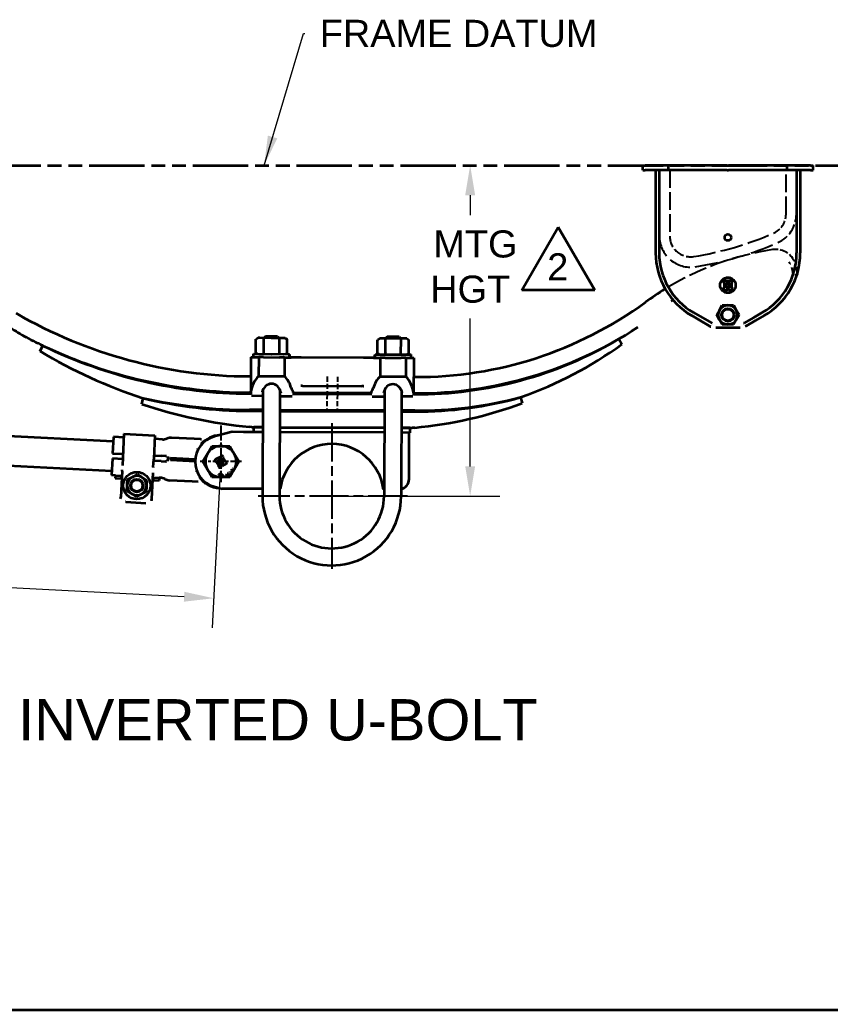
# Model space of a CAD drawing. Header units: inches. Extents: x 0 to 267, y 0 to 172.
# Drawn here: x 137.32 to 176.54, y 4.09 to 52.02 of the extents above; entities that cross this region are included whole.
import ezdxf
from ezdxf.enums import TextEntityAlignment as Align

# ---------------------------------------------------------------- set-up
doc = ezdxf.new("R2010")
doc.units = ezdxf.units.IN
doc.header["$LTSCALE"] = 8
doc.header["$MEASUREMENT"] = 0
for name, pattern in [('CHAIN', [0.7087, 0.4724, -0.0591, 0.1181, -0.0591]), ('DASHED', [0.2067, 0.1654, -0.0413]), ('DOUBLE_DASH_CHAIN', [1.2403, 0.6614, -0.0827, 0.1654, -0.0827, 0.1654, -0.0827])]:
    doc.linetypes.add(name, pattern=pattern)
for name, color, linetype, lineweight in [('Center Mark(Hutchens)', 7, 'Continuous', 25), ('Dimensions(Hutchens)', 7, 'Continuous', 25), ('Hidden Edges(Hutchens)', 7, 'DASHED', 25), ('Phantom Lines(Hutchens)', 7, 'DOUBLE_DASH_CHAIN', 70), ('Sketch Geometry(Hutchens)', 7, 'Continuous', 35), ('Symbols(Hutchens)', 7, 'Continuous', 25), ('Visible Edges(Hutchens)', 7, 'Continuous', 35)]:
    doc.layers.add(name, color=color, linetype=linetype, lineweight=lineweight)
doc.styles.add('Hutchens .164', font='ARIAL.TTF')
doc.styles.add('Hutchens .180', font='ARIAL.TTF')
doc.styles.add('Hutchens .25', font='ARIAL.TTF')
doc.dimstyles.new('HUTCHENS STD DIM X.XX', dxfattribs={"dimscale": 8, "dimtxt": 0.164, "dimasz": 0.18, "dimexe": 0.18, "dimexo": 0.0625, "dimgap": 0.09, "dimtad": 0, "dimtih": 1, "dimtoh": 1, "dimrnd": 1e-08, "dimzin": 4, "dimdsep": 46, "dimtxsty": 'Hutchens .164', "dimcen": 0.09, "dimclrd": 211, "dimclre": 211, "dimclrt": 7, "dimadec": 0, "dimazin": 1, "dimtfac": 0.762195, "dimtofl": 0, "dimtmove": 0, "dimatfit": 3, "dimfxl": 0, "dimtolj": 1, "dimtzin": 0, "dimlwd": 9, "dimlwe": 9, "dimarcsym": 0})
doc.dimstyles.new('HUTCHENS STD DIM X.XX$7', dxfattribs={"dimscale": 8, "dimtxt": 0.164, "dimasz": 0.18, "dimexe": 0.18, "dimexo": 0.0625, "dimgap": 0.09, "dimtad": 0, "dimtih": 1, "dimtoh": 1, "dimrnd": 1e-08, "dimzin": 4, "dimdsep": 46, "dimtxsty": 'Hutchens .164', "dimcen": 0.09, "dimclrd": 7, "dimclre": 211, "dimclrt": 7, "dimadec": 0, "dimazin": 1, "dimtfac": 0.762195, "dimtofl": 0, "dimtmove": 0, "dimatfit": 3, "dimfxl": 0, "dimtolj": 1, "dimtzin": 0, "dimlwd": 9, "dimlwe": 9, "dimarcsym": 0})

# ---------------------------------------------------------------- blocks, each defined once
blk = doc.blocks.new('Borders D-SIZE')
at = {"layer": 'Sketch Geometry(Hutchens)'}
blk.add_line((32.9537, 0.5117), (0.9537, 0.5117), dxfattribs=at)
at = {"layer": 'Symbols(Hutchens)', "color": 7}
for tag, height, style, p in [('PART_NO', 0.164, 'Hutchens .164', (33.0853, 2.8866)), ('REV', 0.18, 'Hutchens .180', (33.0853, 1.5662)), ('Sheet_number', 0.164, 'Hutchens .164', (33.1339, 1.1147)), ('SHTS_(TOTAL)', 0.164, 'Hutchens .164', (33.1339, 0.6452))]:
    blk.add_attdef(tag, text='', height=height, rotation=270, dxfattribs=dict(at, style=style)).set_placement(p, align=Align.MIDDLE_CENTER)
blk = doc.blocks.new('*D43')
at = {"layer": 'Defpoints', "color": 0, "linetype": 'Continuous'}
for p in [(117.591, 32.16), (147.052, 30.641), (117.25, 25.547)]:
    blk.add_point(p, dxfattribs=at)
at = {"layer": 'Dimensions(Hutchens)', "color": 211, "linetype": 'Continuous', "lineweight": 9}
for p, q in [((117.565, 31.66), (117.176, 24.109)), ((147.026, 30.141), (146.637, 22.589)), ((118.688, 25.473), (129.542, 24.913)), ((145.273, 24.102), (134.419, 24.661))]:
    blk.add_line(p, q, dxfattribs=at)
at = {"layer": 'Dimensions(Hutchens)', "color": 211, "linetype": 'Continuous'}
for points in [[(118.7, 25.712), (118.676, 25.233), (117.25, 25.547)], [(145.285, 24.341), (145.26, 23.862), (146.711, 24.028)]]:
    blk.add_solid(points, dxfattribs=at)
at = {"layer": 'Dimensions(Hutchens)', "color": 7, "linetype": 'Continuous', "lineweight": 9, "insert": (131.98, 24.787), "char_height": 1.312, "attachment_point": 5, "style": 'Hutchens .164'}
blk.add_mtext('\\A1; "F"\\PREF', dxfattribs=at)
blk = doc.blocks.new('*D48')
at = {"layer": 'Defpoints', "color": 0, "linetype": 'Continuous'}
for p in [(159.009, 44.972), (152.42, 28.972), (159.118, 28.972)]:
    blk.add_point(p, dxfattribs=at)
at = {"layer": 'Dimensions(Hutchens)', "color": 211, "linetype": 'Continuous', "lineweight": 9}
for p, q in [((159.118, 43.532), (159.118, 42.575)), ((159.118, 30.412), (159.118, 37.569)), ((152.92, 28.972), (160.558, 28.972))]:
    blk.add_line(p, q, dxfattribs=at)
at = {"layer": 'Dimensions(Hutchens)', "color": 211, "linetype": 'Continuous'}
for points in [[(158.878, 43.532), (159.358, 43.532), (159.118, 44.972)], [(158.878, 30.412), (159.358, 30.412), (159.118, 28.972)]]:
    blk.add_solid(points, dxfattribs=at)
at = {"layer": 'Dimensions(Hutchens)', "color": 7, "linetype": 'Continuous', "lineweight": 9, "insert": (159.118, 40.072), "char_height": 1.312, "attachment_point": 5, "style": 'Hutchens .164'}
blk.add_mtext('\\A1; MTG\\PHGT', dxfattribs=at)
blk = doc.blocks.new('FLAG')
at = {"layer": 'Sketch Geometry(Hutchens)'}
for p, q in [((-0.22, -0.1905), (0, 0.1905)), ((0, 0.1905), (0.22, -0.1905)), ((0.22, -0.1905), (-0.22, -0.1905))]:
    blk.add_line(p, q, dxfattribs=at)
at = {"layer": 'Symbols(Hutchens)', "color": 7, "style": 'Hutchens .164'}
blk.add_attdef('NO:', text='', height=0.164, dxfattribs=at).set_placement((-0.0034, -0.0497), align=Align.MIDDLE_CENTER)

msp = doc.modelspace()

# ---------------------------------------------------------------- linework, layer by layer
at = {"layer": 'Center Mark(Hutchens)', "linetype": 'CHAIN', "ltscale": 0.190971}
msp.add_line((147.0519, 32.3922), (147.0519, 29.6406), dxfattribs=at)
at = {"layer": 'Center Mark(Hutchens)', "linetype": 'CHAIN', "ltscale": 0.489053}
msp.add_line((152.4202, 32.4957), (152.4202, 25.4515), dxfattribs=at)
at = {"layer": 'Center Mark(Hutchens)', "linetype": 'CHAIN', "ltscale": 0.138781}
msp.add_line((148.0519, 30.6406), (146.0519, 30.6406), dxfattribs=at)
at = {"layer": 'Center Mark(Hutchens)', "linetype": 'CHAIN', "ltscale": 0.50173}
msp.add_line((156.0776, 28.9718), (148.8508, 28.9718), dxfattribs=at)
at = {"layer": 'Hidden Edges(Hutchens)', "ltscale": 0.642537}
for p, q in [((168.2785, 41.5527), (168.2785, 44.7402)), ((168.7785, 44.7402), (168.7785, 41.5527)), ((174.4035, 42.6152), (174.4035, 44.7402)), ((174.9035, 44.7402), (174.9035, 42.6152))]:
    msp.add_line(p, q, dxfattribs=at)
at = {"layer": 'Hidden Edges(Hutchens)', "ltscale": 0.001489}
msp.add_line((174.6804, 40.0314), (174.6794, 40.0352), dxfattribs=at)
at = {"layer": 'Hidden Edges(Hutchens)', "ltscale": 0.298367}
msp.add_line((174.7624, 39.6596), (174.6804, 40.0314), dxfattribs=at)
at = {"layer": 'Hidden Edges(Hutchens)', "ltscale": 0.19752}
msp.add_line((174.8919, 40.0679), (174.9432, 39.7339), dxfattribs=at)
at = {"layer": 'Hidden Edges(Hutchens)', "ltscale": 0.03983}
msp.add_line((174.9282, 39.685), (174.7624, 39.6596), dxfattribs=at)
at = {"layer": 'Hidden Edges(Hutchens)', "ltscale": 0.18751}
for p, q in [((152.1934, 34.7531), (152.1902, 33.9651)), ((152.6934, 34.7511), (152.6902, 33.9631))]:
    msp.add_line(p, q, dxfattribs=at)
at = {"layer": 'Hidden Edges(Hutchens)', "ltscale": 0.187515}
for p, q in [((152.19, 33.9151), (152.1869, 33.1271)), ((152.69, 33.9131), (152.6869, 33.1251))]:
    msp.add_line(p, q, dxfattribs=at)
at = {"layer": 'Hidden Edges(Hutchens)', "ltscale": 0.763656, "flags": 128}
msp.add_lwpolyline([(174.6113, 40.2181), (174.5588, 40.3041)], dxfattribs=at)
at = {"layer": 'Hidden Edges(Hutchens)', "ltscale": 0.101731, "flags": 128}
msp.add_lwpolyline([(174.81, 40.3356), (174.8154, 40.324)], dxfattribs=at)
at = {"layer": 'Hidden Edges(Hutchens)', "ltscale": 0.089693, "flags": 128}
msp.add_lwpolyline([(174.6113, 40.2181), (174.6144, 40.2123)], dxfattribs=at)
at = {"layer": 'Hidden Edges(Hutchens)', "ltscale": 0.275691}
msp.add_arc((173.4035, 42.6152), 1, 293.63086, 0, dxfattribs=at)
at = {"layer": 'Hidden Edges(Hutchens)', "ltscale": 0.413586}
msp.add_arc((173.4035, 42.6152), 1.5, 293.63086, 0, dxfattribs=at)
at = {"layer": 'Hidden Edges(Hutchens)', "ltscale": 0.814862}
msp.add_arc((167.441, 56.2429), 15.875, 279.04122, 293.63086, dxfattribs=at)
at = {"layer": 'Hidden Edges(Hutchens)', "ltscale": 0.784015}
msp.add_arc((169.7785, 41.5527), 1.5, 180, 279.04122, dxfattribs=at)
at = {"layer": 'Hidden Edges(Hutchens)', "ltscale": 0.411456}
msp.add_arc((169.7785, 41.5527), 1, 180, 279.04122, dxfattribs=at)
at = {"layer": 'Hidden Edges(Hutchens)', "ltscale": 0.840527}
msp.add_arc((167.441, 56.2429), 16.375, 279.04122, 293.63086, dxfattribs=at)
at = {"layer": 'Hidden Edges(Hutchens)', "ltscale": 0.673763}
msp.add_arc((175.8826, 27.0333), 14.03, 98.73374, 121.48329, dxfattribs=at)
at = {"layer": 'Hidden Edges(Hutchens)', "ltscale": 0.306081}
msp.add_arc((173.9041, 39.9122), 1, 25.05085, 98.73345, dxfattribs=at)
at = {"layer": 'Phantom Lines(Hutchens)', "lineweight": 35, "ltscale": 0.506096}
msp.add_line((120.591, 44.9722), (180.8512, 44.9722), dxfattribs=at)
at = {"layer": 'Visible Edges(Hutchens)'}
for p, q in [((167.466, 44.9722), (167.591, 44.9722)), ((167.466, 44.7402), (167.466, 44.9722)), ((167.466, 44.7402), (167.591, 44.7402)), ((168.716, 44.9722), (167.591, 44.9722)), ((168.716, 44.7402), (167.591, 44.7402)), ((168.091, 44.7402), (168.091, 40.7402)), ((168.264, 44.7402), (168.264, 40.7402)), ((169.091, 44.9722), (168.716, 44.9722)), ((168.716, 44.7402), (168.716, 44.9722)), ((169.091, 44.7402), (168.716, 44.7402)), ((171.5598, 44.9722), (169.091, 44.9722)), ((171.5598, 44.7402), (169.091, 44.7402)), ((171.591, 44.941), (171.5598, 44.9722)), ((171.5598, 44.9722), (171.6223, 44.9722)), ((171.5598, 44.7402), (171.591, 44.7715)), ((171.5598, 44.7402), (171.6223, 44.7402)), ((171.6223, 44.9722), (171.591, 44.941)), ((171.591, 44.7715), (171.6223, 44.7402)), ((174.091, 44.9722), (171.6223, 44.9722)), ((174.091, 44.7402), (171.6223, 44.7402)), ((174.466, 44.9722), (174.091, 44.9722)), ((174.466, 44.7402), (174.091, 44.7402)), ((175.591, 44.9722), (174.466, 44.9722)), ((174.466, 44.7402), (174.466, 44.9722)), ((175.591, 44.7402), (174.466, 44.7402)), ((174.918, 44.7402), (174.918, 40.7402)), ((175.091, 44.7402), (175.091, 40.7402)), ((175.591, 44.9722), (175.716, 44.9722)), ((175.591, 44.7402), (175.716, 44.7402)), ((175.716, 44.7402), (175.716, 44.9722)), ((171.3723, 39.3652), (171.3723, 39.334)), ((171.5441, 39.3965), (171.4035, 39.3965)), ((171.4035, 39.3027), (171.4083, 39.3027)), ((171.4083, 39.3027), (171.4083, 39.0527)), ((171.5333, 39.3027), (171.5441, 39.3027)), ((171.5333, 39.2963), (171.5333, 39.3027)), ((171.5754, 39.334), (171.5754, 39.3652)), ((171.6066, 39.3652), (171.6066, 39.334)), ((171.7785, 39.3965), (171.6379, 39.3965)), ((171.6379, 39.3027), (171.6488, 39.3027)), ((171.6488, 39.3027), (171.6488, 39.2963)), ((171.7738, 39.3027), (171.7785, 39.3027)), ((171.7738, 39.0527), (171.7738, 39.3027)), ((171.8098, 39.334), (171.8098, 39.3652)), ((174.9502, 39.6884), (174.9282, 39.685)), ((174.9432, 39.7339), (174.9502, 39.6884)), ((171.3723, 39.0215), (171.3723, 38.9902)), ((171.4083, 39.0527), (171.4035, 39.0527)), ((171.4035, 38.959), (171.5441, 38.959)), ((171.5333, 39.0527), (171.5333, 39.0592)), ((171.5441, 39.0527), (171.5333, 39.0527)), ((171.5754, 38.9902), (171.5754, 39.0215)), ((171.6066, 39.0215), (171.6066, 38.9902)), ((171.6488, 39.0527), (171.6379, 39.0527)), ((171.6379, 38.959), (171.7785, 38.959)), ((171.6488, 39.0592), (171.6488, 39.0527)), ((171.7785, 39.0527), (171.7738, 39.0527)), ((171.8098, 38.9902), (171.8098, 39.0215)), ((171.0495, 37.7402), (171.1848, 37.9747)), ((171.1848, 37.9747), (171.3202, 38.2092)), ((171.3202, 38.2092), (171.591, 38.2092)), ((171.591, 38.2092), (171.8618, 38.2092)), ((171.8618, 38.2092), (171.9972, 37.9747)), ((171.9972, 37.9747), (172.1326, 37.7402)), ((169.841, 37.7091), (170.2522, 37.4717)), ((169.9275, 37.8589), (170.3387, 37.6216)), ((170.2522, 37.4717), (170.691, 37.2184)), ((170.3387, 37.6216), (170.8265, 37.3399)), ((171.1848, 37.5057), (171.0495, 37.7402)), ((171.3202, 37.2712), (171.1848, 37.5057)), ((171.9972, 37.5057), (171.8618, 37.2712)), ((172.1326, 37.7402), (171.9972, 37.5057)), ((172.8433, 37.6216), (172.3555, 37.3399)), ((172.9298, 37.4717), (172.491, 37.2184)), ((173.2545, 37.8589), (172.8433, 37.6216)), ((173.341, 37.7091), (172.9298, 37.4717)), ((170.691, 37.2184), (170.7504, 37.1841)), ((170.7504, 37.1841), (170.7537, 37.1822)), ((172.1783, 37.1152), (171.0037, 37.1152)), ((171.591, 37.2712), (171.3202, 37.2712)), ((171.8618, 37.2712), (171.591, 37.2712)), ((172.4316, 37.1841), (172.4283, 37.1822)), ((172.491, 37.2184), (172.4316, 37.1841)), ((148.7467, 35.907), (148.7494, 36.5658)), ((148.8511, 36.624), (148.7494, 36.5658)), ((148.939, 36.6236), (148.8511, 36.624)), ((149.5071, 36.6213), (148.939, 36.6236)), ((149.1255, 35.9055), (149.1281, 36.5643)), ((149.2199, 36.7034), (149.1387, 36.6228)), ((149.7949, 36.7011), (149.2199, 36.7034)), ((150.0752, 36.6191), (149.5071, 36.6213)), ((149.7949, 36.7011), (149.8755, 36.6199)), ((149.883, 35.9024), (149.8856, 36.5612)), ((150.1631, 36.6187), (150.0752, 36.6191)), ((150.1631, 36.6187), (150.2643, 36.5597)), ((150.2617, 35.9009), (150.2643, 36.5597)), ((154.6342, 35.8834), (154.6368, 36.5422)), ((154.7385, 36.6004), (154.6368, 36.5422)), ((154.8264, 36.6), (154.7385, 36.6004)), ((155.3945, 36.5978), (154.8264, 36.6)), ((155.0129, 35.8819), (155.0156, 36.5407)), ((155.1074, 36.6798), (155.0261, 36.5992)), ((155.6824, 36.6775), (155.1074, 36.6798)), ((155.9626, 36.5955), (155.3945, 36.5978)), ((155.6824, 36.6775), (155.7629, 36.5963)), ((155.7704, 35.8789), (155.773, 36.5377)), ((156.0505, 36.5951), (155.9626, 36.5955)), ((156.0505, 36.5951), (156.1518, 36.5361)), ((156.1491, 35.8773), (156.1518, 36.5361)), ((166.3096, 36.576), (166.4622, 36.318)), ((138.3121, 35.9822), (138.4407, 36.2532)), ((148.5096, 35.6928), (148.5024, 33.8931)), ((148.5096, 35.6928), (148.8854, 35.6913)), ((148.6284, 35.6924), (148.629, 35.8489)), ((148.629, 35.8489), (150.379, 35.8419)), ((148.848, 35.848), (148.7467, 35.907)), ((148.8854, 35.6913), (148.8817, 34.7811)), ((149.1093, 35.6904), (148.8854, 35.6913)), ((149.1093, 35.6904), (149.8974, 35.6873)), ((150.1338, 35.6863), (149.8974, 35.6873)), ((150.1338, 35.6863), (150.1302, 34.7761)), ((150.1338, 35.6863), (150.4595, 35.685)), ((150.16, 35.8427), (150.2617, 35.9009)), ((150.3783, 35.6854), (150.379, 35.8419)), ((150.3788, 35.8104), (150.3851, 35.8103)), ((150.3848, 35.7478), (150.3851, 35.804)), ((150.3851, 35.804), (150.3851, 35.8103)), ((150.9345, 35.6831), (150.4595, 35.685)), ((153.9597, 35.671), (150.9345, 35.6831)), ((154.4346, 35.6691), (153.9597, 35.671)), ((154.4346, 35.6691), (154.7603, 35.6678)), ((154.5096, 35.6688), (154.5096, 35.6688)), ((154.5098, 35.7313), (154.51, 35.7875)), ((154.5101, 35.7938), (154.51, 35.7875)), ((154.5101, 35.7938), (154.5163, 35.7938)), ((154.5158, 35.6688), (154.5164, 35.8253)), ((154.5164, 35.8253), (156.2664, 35.8183)), ((154.7354, 35.8244), (154.6342, 35.8834)), ((154.7603, 35.6678), (154.7567, 34.7576)), ((154.9968, 35.6669), (154.7603, 35.6678)), ((154.9968, 35.6669), (155.7848, 35.6637)), ((156.0088, 35.6628), (155.7848, 35.6637)), ((156.0088, 35.6628), (156.0051, 34.7526)), ((156.0088, 35.6628), (156.3845, 35.6613)), ((156.0474, 35.8192), (156.1491, 35.8773)), ((156.2658, 35.6618), (156.2664, 35.8183)), ((156.3845, 35.6613), (156.3773, 33.8616)), ((148.4434, 34.7681), (148.5059, 34.7678)), ((148.8817, 34.7811), (150.1302, 34.7761)), ((154.7567, 34.7576), (156.0051, 34.7526)), ((156.3808, 34.7363), (156.4433, 34.7361)), ((149.0845, 34.1028), (149.064, 28.9852)), ((149.9096, 34.127), (149.889, 28.9819)), ((151.0041, 34.3078), (153.8791, 34.2963)), ((154.9721, 34.1067), (154.9515, 28.9616)), ((155.7969, 34.0759), (155.7765, 28.9583)), ((143.2275, 33.4192), (143.292, 33.7122)), ((148.4401, 33.9301), (148.5026, 33.9299)), ((148.5028, 33.9799), (148.4403, 33.9801)), ((149.0833, 33.8155), (148.5375, 33.8177)), ((149.9083, 33.8122), (150.5021, 33.8098)), ((150.5152, 33.9218), (154.3648, 33.9064)), ((154.3648, 33.9064), (150.5152, 33.9218)), ((154.3507, 33.9564), (150.5297, 33.9717)), ((154.3507, 33.9564), (150.5297, 33.9717)), ((154.3771, 33.7943), (154.9708, 33.7919)), ((156.3416, 33.7865), (155.7958, 33.7886)), ((156.3775, 33.8983), (156.4401, 33.8981)), ((156.4402, 33.9481), (156.3777, 33.9483)), ((161.5546, 33.7537), (161.6355, 33.4654)), ((148.4367, 33.0921), (149.0804, 33.0895)), ((149.0806, 33.1395), (148.4369, 33.1421)), ((148.6867, 33.0911), (148.6869, 33.1411)), ((149.0804, 33.0895), (148.6867, 33.0911)), ((149.0806, 33.1395), (148.6869, 33.1411)), ((149.9054, 33.0862), (154.9679, 33.066)), ((154.9679, 33.066), (149.9054, 33.0862)), ((154.9681, 33.116), (149.9056, 33.1362)), ((154.9681, 33.116), (149.9056, 33.1362)), ((156.4368, 33.1101), (155.7931, 33.1127)), ((156.1868, 33.1111), (155.7931, 33.1127)), ((156.1866, 33.0611), (156.1868, 33.1111)), ((122.8711, 32.6084), (141.8459, 31.63)), ((155.7929, 33.0627), (156.4366, 33.0601)), ((156.1866, 33.0611), (155.7929, 33.0627)), ((148.5585, 32.3041), (148.4325, 32.316)), ((148.5585, 32.3041), (149.0773, 32.302)), ((148.6514, 32.0717), (148.6523, 32.3037)), ((149.0773, 32.302), (148.6523, 32.3037)), ((149.9023, 32.2987), (154.9647, 32.2784)), ((154.9647, 32.2784), (149.9023, 32.2987)), ((155.7897, 32.2751), (156.3085, 32.273)), ((156.2147, 32.2734), (155.7897, 32.2751)), ((156.2138, 32.0414), (156.2147, 32.2734)), ((156.4335, 32.2837), (156.3085, 32.273)), ((141.8568, 31.8402), (141.8153, 31.0358)), ((142.3561, 31.8145), (141.8568, 31.8402)), ((142.365, 31.9872), (142.3061, 30.8447)), ((142.365, 31.9872), (143.863, 31.91)), ((143.863, 31.91), (143.8041, 30.7674)), ((144.2246, 31.7181), (143.8541, 31.7372)), ((144.4381, 31.754), (144.4573, 31.7618)), ((145.7628, 31.7414), (144.6708, 31.7977)), ((146.0601, 31.7261), (145.7628, 31.7414)), ((147.5928, 32.0759), (146.7332, 31.8493)), ((148.1489, 32.0737), (147.5928, 32.0759)), ((148.4562, 32.0725), (148.1489, 32.0737)), ((149.0764, 32.07), (148.4562, 32.0725)), ((154.9638, 32.0464), (149.9014, 32.0667)), ((154.9638, 32.0464), (149.9014, 32.0667)), ((156.2138, 32.0414), (155.7888, 32.0431)), ((156.1669, 32.0416), (155.7888, 32.0431)), ((156.1579, 29.7916), (156.1669, 32.0416)), ((122.797, 31.1703), (141.7718, 30.1919)), ((145.9254, 31.2485), (145.9385, 31.2088)), ((146.1248, 31.4791), (146.0885, 31.4834)), ((146.4023, 31.0156), (146.6189, 31.3906)), ((146.6189, 31.3906), (147.0519, 31.3906)), ((147.0519, 31.3906), (147.4849, 31.3906)), ((147.4849, 31.3906), (147.7014, 31.0156)), ((141.8024, 30.7861), (141.7609, 29.9817)), ((142.3017, 30.7604), (141.8024, 30.7861)), ((141.8153, 31.0358), (142.3146, 31.01)), ((142.3057, 30.8371), (142.2857, 30.4495)), ((142.3061, 30.8447), (142.3057, 30.8371)), ((143.7837, 30.3722), (143.8037, 30.7599)), ((144.1703, 30.664), (143.7997, 30.6831)), ((143.8041, 30.7674), (143.8037, 30.7599)), ((143.8126, 30.9328), (144.1831, 30.9137)), ((144.3942, 30.9028), (144.1831, 30.9137)), ((144.3942, 30.9028), (144.4129, 30.9018)), ((144.4216, 30.9014), (144.413, 30.9018)), ((144.4868, 30.6562), (144.4988, 30.8889)), ((144.6208, 30.8285), (144.6144, 30.7037)), ((145.8019, 30.6425), (144.6144, 30.7037)), ((144.6208, 30.8285), (145.8083, 30.7673)), ((146.1858, 30.6406), (146.4023, 31.0156)), ((146.7687, 30.6936), (146.7839, 30.6672)), ((146.9019, 30.8066), (146.7801, 30.7363)), ((146.939, 30.7206), (146.9484, 30.7261)), ((146.951, 30.6998), (146.939, 30.7206)), ((146.9598, 30.7687), (146.9446, 30.7952)), ((146.9717, 30.8108), (146.9869, 30.7844)), ((147.1049, 30.9238), (146.9831, 30.8535)), ((147.0296, 30.7729), (147.039, 30.7784)), ((147.039, 30.7784), (147.051, 30.7576)), ((147.1473, 30.8409), (147.1514, 30.8432)), ((147.273, 30.6231), (147.1473, 30.8409)), ((147.1628, 30.8859), (147.1476, 30.9123)), ((147.7014, 31.0156), (147.9179, 30.6406)), ((144.1703, 30.664), (144.3813, 30.6531)), ((144.4001, 30.6522), (144.3813, 30.6531)), ((144.4001, 30.6522), (144.4087, 30.6517)), ((146.4023, 30.2656), (146.1858, 30.6406)), ((146.6189, 29.8906), (146.4023, 30.2656)), ((146.8266, 30.6557), (146.8307, 30.6581)), ((146.8307, 30.6581), (146.9565, 30.4403)), ((146.9409, 30.3953), (146.9562, 30.3688)), ((146.9565, 30.4403), (146.9524, 30.4379)), ((146.9989, 30.3574), (147.1206, 30.4277)), ((147.0647, 30.5028), (147.0527, 30.5236)), ((147.0741, 30.5083), (147.0647, 30.5028)), ((147.1321, 30.4704), (147.1168, 30.4968)), ((147.1439, 30.5124), (147.1592, 30.486)), ((147.1528, 30.5813), (147.1648, 30.5606)), ((147.1648, 30.5606), (147.1553, 30.5551)), ((147.2018, 30.4746), (147.3236, 30.5449)), ((147.2771, 30.6254), (147.273, 30.6231)), ((147.3351, 30.5876), (147.3198, 30.614)), ((147.7014, 30.2656), (147.4849, 29.8906)), ((147.5464, 30.253), (147.5595, 30.242)), ((147.5595, 30.242), (147.5601, 30.2427)), ((147.6701, 30.2426), (147.6322, 30.1974)), ((147.6332, 30.1769), (147.6807, 30.2336)), ((147.6807, 30.2336), (147.6701, 30.2426)), ((147.9179, 30.6406), (147.7014, 30.2656)), ((141.9482, 29.972), (141.7609, 29.9817)), ((141.9482, 29.972), (141.9412, 29.8372)), ((141.9412, 29.8372), (142.2221, 29.8227)), ((141.9482, 29.972), (142.229, 29.9575)), ((142.2716, 30.1763), (142.207, 28.9224)), ((142.229, 29.9575), (142.2221, 29.8227)), ((142.2221, 29.8227), (142.2533, 29.8211)), ((142.2603, 29.9559), (142.229, 29.9575)), ((142.5195, 29.5267), (142.5323, 29.7755)), ((142.5323, 29.7755), (142.7542, 29.8887)), ((142.7542, 29.8887), (142.7928, 29.9084)), ((142.7928, 29.9084), (143.0146, 30.0217)), ((143.0146, 30.0217), (143.2237, 29.8862)), ((143.2237, 29.8862), (143.26, 29.8627)), ((143.26, 29.8627), (143.4691, 29.7272)), ((143.4691, 29.7272), (143.4562, 29.4784)), ((143.705, 28.8452), (143.7696, 30.0991)), ((143.7513, 29.7439), (143.7825, 29.7423)), ((143.7895, 29.8771), (143.7583, 29.8787)), ((143.7895, 29.8771), (143.7825, 29.7423)), ((143.7825, 29.7423), (144.0634, 29.7278)), ((143.7895, 29.8771), (144.0703, 29.8626)), ((144.0703, 29.8626), (144.0634, 29.7278)), ((144.1288, 29.8596), (144.0703, 29.8626)), ((144.3374, 29.8019), (144.3557, 29.7922)), ((145.6564, 29.6782), (144.5644, 29.7345)), ((145.8689, 30.1518), (145.886, 30.1899)), ((146.0435, 29.9019), (146.0069, 29.9014)), ((147.0519, 29.8906), (146.6189, 29.8906)), ((147.018, 30.0199), (146.9419, 30.0199)), ((146.9419, 30.0199), (146.9419, 30.0058)), ((146.9419, 30.0058), (147.0038, 30.0058)), ((147.0038, 30.0058), (146.949, 29.8999)), ((146.949, 29.8999), (146.9661, 29.8999)), ((146.9661, 29.8999), (147.018, 30.0019)), ((147.018, 30.0019), (147.018, 30.0199)), ((147.4849, 29.8906), (147.0519, 29.8906)), ((147.1096, 29.9981), (147.1115, 29.9872)), ((147.1115, 29.9872), (147.1329, 29.991)), ((147.1469, 29.9118), (147.1254, 29.908)), ((147.1254, 29.908), (147.1276, 29.896)), ((147.1276, 29.896), (147.1852, 29.9061)), ((147.1433, 30.021), (147.1311, 30.0188)), ((147.1329, 29.991), (147.1469, 29.9118)), ((147.1621, 29.9145), (147.1433, 30.021)), ((147.1831, 29.9182), (147.1621, 29.9145)), ((147.1852, 29.9061), (147.1831, 29.9182)), ((147.3022, 29.9534), (147.3015, 29.9531)), ((147.3015, 29.9531), (147.308, 29.9391)), ((147.4158, 30.0698), (147.3765, 30.0471)), ((147.3765, 30.0471), (147.3838, 30.0345)), ((147.3838, 30.0345), (147.4231, 30.0572)), ((147.4231, 30.0572), (147.4158, 30.0698)), ((147.6201, 30.1879), (147.6332, 30.1769)), ((142.5044, 29.2346), (142.5173, 29.4834)), ((142.5173, 29.4834), (142.5195, 29.5267)), ((143.454, 29.4351), (143.4412, 29.1863)), ((143.4562, 29.4784), (143.454, 29.4351)), ((145.9537, 29.6629), (145.6564, 29.6782)), ((146.7235, 29.4345), (147.1153, 29.3278)), ((148.1379, 29.3237), (147.1153, 29.3278)), ((148.4452, 29.3225), (148.1379, 29.3237)), ((149.0653, 29.32), (148.4452, 29.3225)), ((149.9216, 29.3166), (149.8903, 29.3167)), ((154.9528, 29.2964), (154.9216, 29.2966)), ((142.2025, 28.8363), (142.207, 28.9224)), ((142.7135, 29.0991), (142.5044, 29.2346)), ((142.7498, 29.0756), (142.7135, 29.0991)), ((142.9589, 28.9401), (142.7498, 29.0756)), ((143.1807, 29.0533), (142.9589, 28.9401)), ((143.2193, 29.073), (143.1807, 29.0533)), ((143.4412, 29.1863), (143.2193, 29.073)), ((143.7005, 28.7591), (143.705, 28.8452)), ((142.4619, 28.6869), (143.4271, 28.6371))]:
    msp.add_line(p, q, dxfattribs=at)
at = {"layer": 'Visible Edges(Hutchens)', "flags": 128}
for points in [[(168.9377, 38.4577), (168.8397, 38.388)], [(170.7537, 37.1822), (170.7572, 37.1802)], [(170.8265, 37.3399), (170.8286, 37.3364)], [(170.8499, 37.2623), (170.8515, 37.2551)], [(172.3321, 37.2623), (172.3305, 37.2551)], [(172.3555, 37.3399), (172.3534, 37.3364)], [(172.4283, 37.1822), (172.4249, 37.1802)], [(148.939, 36.6236), (148.9314, 36.6236)], [(149.1281, 36.5643), (149.1194, 36.5693)], [(149.5071, 36.6213), (149.4919, 36.6213)], [(149.8856, 36.5612), (149.8682, 36.5663)], [(150.0752, 36.6191), (150.0676, 36.619)], [(150.2643, 36.5597), (150.2556, 36.5647)], [(154.8264, 36.6), (154.8188, 36.6)], [(155.0156, 36.5407), (155.0069, 36.5457)], [(155.3945, 36.5978), (155.3794, 36.5977)], [(155.773, 36.5377), (155.7556, 36.5427)], [(155.9626, 36.5955), (155.9551, 36.5954)], [(156.1518, 36.5361), (156.1431, 36.5411)], [(148.7467, 35.907), (148.7554, 35.902)], [(148.9359, 35.8476), (148.9435, 35.8477)], [(149.1255, 35.9055), (149.1429, 35.9004)], [(149.504, 35.8454), (149.5192, 35.8454)], [(149.883, 35.9024), (149.8916, 35.8975)], [(150.0721, 35.8431), (150.0797, 35.8432)], [(150.3851, 35.804), (150.3846, 35.8045)], [(150.3848, 35.7478), (150.3849, 35.7456)], [(154.4471, 35.6691), (154.4593, 35.6702)], [(154.5101, 35.7938), (154.5102, 35.7938)], [(154.6342, 35.8834), (154.6429, 35.8784)], [(154.8233, 35.8241), (154.8309, 35.8241)], [(155.0129, 35.8819), (155.0303, 35.8769)], [(155.3914, 35.8218), (155.4066, 35.8218)], [(155.7704, 35.8789), (155.7791, 35.8739)], [(155.9595, 35.8195), (155.9671, 35.8196)], [(150.548, 34.0172), (150.5568, 34.0352)], [(153.9542, 34.2903), (153.9761, 34.2864)], [(148.5375, 33.8177), (148.533, 33.818)], [(149.0493, 33.9936), (149.0467, 33.9816)], [(149.9563, 33.99), (149.959, 33.9772)], [(150.5021, 33.8098), (150.5021, 33.8102)], [(154.345, 33.9724), (154.3499, 33.959)], [(154.9708, 33.7929), (154.9626, 33.794)], [(155.7958, 33.7915), (155.8027, 33.7932)], [(156.3707, 33.9643), (156.372, 33.9507)], [(146.0601, 31.7261), (146.109, 31.7247)], [(146.5312, 31.8099), (146.5252, 31.8073)], [(145.9254, 31.2485), (145.9316, 31.2598)], [(146.0809, 31.4278), (146.0813, 31.4301)], [(144.6208, 30.8285), (144.6134, 30.8341)], [(142.2716, 30.1763), (142.2751, 30.2445)], [(143.7837, 30.3722), (143.7833, 30.3639)], [(144.4087, 30.6517), (144.4172, 30.6514)], [(147.5607, 30.2812), (147.56, 30.2803)], [(147.5601, 30.2427), (147.5601, 30.243)], [(147.5625, 30.2559), (147.5627, 30.2564)], [(147.5706, 30.2713), (147.571, 30.2718)], [(147.5837, 30.2795), (147.5842, 30.2795)], [(147.5991, 30.2743), (147.6007, 30.2727)], [(147.6089, 30.2874), (147.6073, 30.2886)], [(147.6166, 30.2286), (147.6168, 30.227)], [(147.6233, 30.2672), (147.6231, 30.2679)], [(147.6287, 30.2417), (147.6286, 30.2426)], [(147.6322, 30.1974), (147.6321, 30.1987)], [(146.0069, 29.9014), (146.0011, 29.9096)], [(146.0069, 29.9014), (146.0069, 29.9037)], [(147.1311, 30.0188), (147.1311, 30.0176)], [(147.2616, 30.0408), (147.2613, 30.0398)], [(147.2641, 30.0087), (147.2647, 30.0075)], [(147.2786, 30.0162), (147.278, 30.0178)], [(147.2811, 30.0624), (147.2803, 30.062)], [(147.2866, 30.0504), (147.2871, 30.0506)], [(147.2889, 29.9865), (147.2897, 29.9863)], [(147.2949, 30.0007), (147.2941, 30.001)], [(147.3031, 30.0506), (147.3047, 30.0499)], [(147.308, 29.9391), (147.3085, 29.9391)], [(147.3098, 30.0639), (147.309, 30.0642)], [(147.3105, 30.0034), (147.3099, 30.0032)], [(147.3128, 29.9898), (147.3136, 29.9902)], [(147.3171, 29.9568), (147.3167, 29.9566)], [(147.3211, 29.9433), (147.3227, 29.9441)], [(147.3242, 30.0255), (147.3243, 30.0252)], [(147.3271, 30.0185), (147.3268, 30.0179)], [(147.3319, 30.008), (147.3328, 30.0056)], [(147.3404, 30.0291), (147.3395, 30.031)], [(147.3497, 29.9778), (147.3501, 29.9808)], [(147.4593, 30.1691), (147.4573, 30.1671)], [(147.4623, 30.1377), (147.4621, 30.1385)], [(147.4679, 30.1589), (147.4687, 30.1595)], [(147.4701, 30.0965), (147.4724, 30.0939)], [(147.4826, 30.107), (147.4817, 30.1081)], [(147.4894, 30.1607), (147.4901, 30.1603)], [(147.509, 30.0819), (147.5073, 30.083)], [(147.5163, 30.1354), (147.5172, 30.1343)], [(147.5288, 30.1459), (147.5265, 30.1485)], [(147.5311, 30.0836), (147.5303, 30.083)], [(147.5365, 30.1046), (147.5368, 30.1038)], [(147.5397, 30.0734), (147.5417, 30.0754)], [(146.3333, 29.5712), (146.2881, 29.5903)], [(146.3333, 29.5712), (146.3334, 29.5712)], [(143.7005, 28.7591), (143.6994, 28.7488)], [(142.4619, 28.6869), (142.4444, 28.688)]]:
    msp.add_lwpolyline(points, dxfattribs=at)
at = {"layer": 'Visible Edges(Hutchens)'}
for centre, radius in [((171.591, 41.4902), 0.1563), ((171.591, 39.1777), 0.375), ((171.591, 39.1777), 0.0781), ((171.591, 37.7402), 0.3126), ((171.591, 37.7402), 0.3125), ((171.591, 37.7402), 0.28), ((147.0519, 30.6406), 0.0781), ((142.9868, 29.4809), 0.6562), ((142.9868, 29.4809), 0.3126), ((142.9868, 29.4809), 0.3125), ((142.9868, 29.4809), 0.28)]:
    msp.add_circle(centre, radius, dxfattribs=at)
for centre, radius, start, end in [((171.591, 40.7402), 3.5, 180, 240), ((171.591, 40.7402), 3.327, 180, 240), ((171.591, 40.7402), 3.327, 300, 0), ((171.591, 40.7402), 3.5, 300, 0), ((171.4035, 39.3652), 0.0312, 90, 180), ((171.4035, 39.334), 0.0313, 180, 270), ((171.5441, 39.3652), 0.0312, 0, 90), ((171.5441, 39.334), 0.0312, 270, 0), ((171.6379, 39.3652), 0.0312, 90, 180), ((171.6379, 39.334), 0.0312, 180, 270), ((171.7785, 39.3652), 0.0313, 0, 90), ((171.7785, 39.334), 0.0312, 270, 0), ((175.8826, 27.0333), 14.03, 121.48329, 126.19024), ((171.4035, 39.0215), 0.0312, 90, 180), ((171.4035, 38.9902), 0.0313, 180, 270), ((171.591, 39.1777), 0.117, 126.89406, 233.10594), ((171.502, 39.2963), 0.0312, 306.89406, 0), ((171.502, 39.0592), 0.0312, 0, 53.10594), ((171.5441, 39.0215), 0.0312, 0, 90), ((171.5441, 38.9902), 0.0312, 270, 0), ((171.6379, 39.0215), 0.0312, 90, 180), ((171.6379, 38.9902), 0.0312, 180, 270), ((171.68, 39.2963), 0.0312, 180, 233.10594), ((171.68, 39.0592), 0.0312, 126.89406, 180), ((171.591, 39.1777), 0.117, 306.89406, 53.10594), ((171.7785, 39.0215), 0.0313, 0, 90), ((171.7785, 38.9902), 0.0312, 270, 0), ((156.5185, 53.5005), 18.7646, 269.77062, 306.19026), ((171.591, 37.7402), 0.469, 150, 210), ((171.591, 37.7402), 0.469, 90, 150), ((171.591, 37.7402), 0.469, 30, 90), ((171.591, 37.7402), 0.469, 330, 30), ((148.5345, 57.5261), 22.7582, 239.97121, 269.77056), ((171.591, 37.7402), 0.469, 210, 270), ((171.591, 37.7402), 0.469, 270, 330), ((149.8184, 56.7609), 23.5186, 236.3279, 238.43887), ((156.5185, 53.5005), 19.5526, 269.77062, 303.23543), ((148.5345, 57.5261), 23.5462, 242.07792, 244.61597), ((156.5171, 53.1403), 19.2423, 269.77058, 300.59096), ((150.7465, 56.6444), 24.1152, 238.96082, 251.95044), ((148.5345, 57.5261), 23.5462, 244.62555, 269.77056), ((148.5325, 57.0099), 23.0799, 244.0808, 269.77056), ((154.9967, 52.2455), 19.625, 289.6892, 305.74856), ((151.0021, 33.8078), 0.5, 89.77058, 98.41181), ((153.8771, 33.7963), 0.5, 81.12936, 89.77058), ((148.5346, 57.5261), 24.3842, 257.54264, 257.58435), ((148.5264, 55.4902), 22.3983, 256.48505, 269.7705), ((148.5346, 57.5261), 24.3842, 257.58435, 269.77041), ((151.0021, 33.8078), 0.5, 155.24709, 158.92516), ((153.8771, 33.7963), 0.5, 20.616, 24.29407), ((156.5114, 51.7369), 18.6769, 269.77078, 285.6659), ((156.517, 53.1402), 20.0303, 269.77058, 284.56621), ((156.517, 53.1402), 20.0303, 284.56621, 284.72596), ((150.973, 57.1336), 24.9473, 251.91209, 264.15527), ((154.5028, 52.8231), 20.63, 275.3701, 290.22738), ((144.2504, 32.2175), 0.5, 267.04821, 292.05594), ((144.645, 31.2984), 0.5, 87.04821, 112.05594), ((147.0519, 30.6406), 1.25, 104.77058, 254.77058), ((147.0519, 30.6406), 1.28, 92.34132, 138.82167), ((147.0519, 30.6406), 0.75, 90, 150), ((147.0519, 30.6406), 0.75, 30, 90), ((152.4202, 28.9718), 2.5223, 7.39873, 172.14243), ((147.0519, 30.6406), 0.75, 150, 210), ((146.7957, 30.7092), 0.0313, 120, 210), ((146.9175, 30.7795), 0.0313, 30, 120), ((147.0519, 30.6406), 0.117, 149.5768, 270.4232), ((146.9328, 30.7531), 0.0313, 300, 30), ((146.9987, 30.8264), 0.0313, 120, 210), ((147.014, 30.8), 0.0312, 210, 300), ((147.0519, 30.6406), 0.117, 329.5768, 90.4232), ((147.1205, 30.8967), 0.0313, 30, 120), ((147.1357, 30.8703), 0.0313, 300, 30), ((147.0519, 30.6406), 0.75, 330, 30), ((147.0519, 30.6406), 0.75, 210, 270), ((146.811, 30.6828), 0.0313, 210, 300), ((146.968, 30.4109), 0.0312, 120, 210), ((146.9832, 30.3845), 0.0312, 210, 300), ((147.0519, 30.6406), 0.75, 270, 330), ((147.0898, 30.4812), 0.0312, 30, 120), ((147.105, 30.4548), 0.0313, 300, 30), ((147.171, 30.5281), 0.0312, 120, 210), ((147.1862, 30.5017), 0.0312, 210, 300), ((147.2927, 30.5984), 0.0312, 30, 120), ((147.308, 30.572), 0.0312, 300, 30), ((142.9868, 29.4809), 0.4695, 119.69271, 174.40372), ((142.9868, 29.4809), 0.4695, 59.69271, 114.40372), ((142.9868, 29.4809), 0.4695, 359.69271, 54.40372), ((144.103, 29.3602), 0.5, 62.04049, 87.04821), ((144.5902, 30.2338), 0.5, 242.04049, 267.04821), ((147.0519, 30.6406), 1.28, 215.27476, 267.19984), ((155.6579, 29.7936), 0.5, 283.87856, 359.77058), ((142.9868, 29.4809), 0.4695, 179.69271, 234.40372), ((142.9868, 29.4809), 0.4695, 299.69271, 354.40372), ((142.9868, 29.4809), 0.4695, 239.69271, 294.40372), ((152.4202, 28.9718), 3.3563, 179.77058, 359.77058), ((152.4202, 28.9718), 2.5313, 179.77058, 359.77058)]:
    msp.add_arc(centre, radius, start, end, dxfattribs=at)
for centre, major_axis, start_param, end_param in [((149.5022, 33.851), (0.0048, 1.1874), 0.6741305, 1.4519294), ((149.5022, 33.851), (-0.0048, -1.1874), 1.88862, 2.4674621), ((155.3772, 33.8274), (0.0048, 1.1874), 0.6741305, 1.2529726), ((155.3772, 33.8274), (-0.0048, -1.1874), 1.6896632, 2.4674621), ((149.5022, 33.851), (-0.0022, -0.5566), 1.8265618, 4.4566235), ((150.9293, 34.4019), (-0.0024, -0.5937), 5.0302127, 5.4205728), ((153.9546, 34.3897), (-0.0024, -0.5937), 0.8626125, 1.2529726), ((155.3772, 33.8274), (-0.0022, -0.5566), 1.8265618, 4.4566235)]:
    msp.add_ellipse(centre, major_axis=major_axis, ratio=0.8421417, start_param=start_param, end_param=end_param, dxfattribs=at)

# ---------------------------------------------------------------- block references
at = {"xscale": 8, "yscale": 8, "zscale": 8}
msp.add_blockref('Borders D-SIZE', (0, 0), dxfattribs=at)
msp.add_blockref('FLAG', (163.384, 40.4631), dxfattribs=at).add_auto_attribs({'NO:': '2'})

# ---------------------------------------------------------------- texts
at = {"layer": 'Symbols(Hutchens)', "color": 7, "insert": (158.5592, 51.356), "char_height": 1.312, "width": 13.443999, "attachment_point": 5, "style": 'Hutchens .164'}
msp.add_mtext('{FRAME DATUM}', dxfattribs=at)
at = {"layer": 'Symbols(Hutchens)', "color": 7, "insert": (137.2427, 17.1172), "char_height": 2, "attachment_point": 7, "style": 'Hutchens .25'}
msp.add_mtext('INVERTED U-BOLT', dxfattribs=at)

# ---------------------------------------------------------------- dimensions: what is measured, and where the dimension line sits
at = {"layer": 'Dimensions(Hutchens)', "color": 211, "linetype": 'Continuous', "lineweight": 9}
for base, p1, p2, angle, text, override, picture, middle in [((159.1176, 28.9718), (159.0093, 44.9722), (152.4202, 28.9718), 270, ' MTG\\PHGT', {"dimdec": 2, "dimse1": 1, "dimtp": 0, "dimtm": 0, "dimtdec": 2, "dimatfit": 2}, '*D48', (159.1176, 40.0717)), ((117.25, 25.5467), (147.0519, 30.6406), (117.591, 32.1597), 357.04821, ' "F"\\PREF', {"dimdec": 2, "dimtp": 0, "dimtm": 0, "dimtdec": 2, "dimatfit": 2}, '*D43', (131.9804, 24.7871))]:
    dim = msp.add_linear_dim(base=base, p1=p1, p2=p2, angle=angle, text=text, dimstyle='HUTCHENS STD DIM X.XX', override=override, dxfattribs=at)
    dim.commit()
    dim.dimension.update_dxf_attribs({"geometry": picture, "text_midpoint": middle, "dimtype": 160})

# ---------------------------------------------------------------- leaders
at = {"layer": 'Symbols(Hutchens)', "color": 7, "linetype": 'Continuous', "lineweight": 9, "annotation_type": 0, "has_hookline": 1, "hookline_direction": 0, "text_width": 13.1513}
msp.add_leader([(149.1439, 44.9722), (151.0498, 51.356), (151.1172, 51.356)], dimstyle='HUTCHENS STD DIM X.XX$7', override={"dimtad": 0}, dxfattribs=at)

doc.saveas('drawing.dxf')
